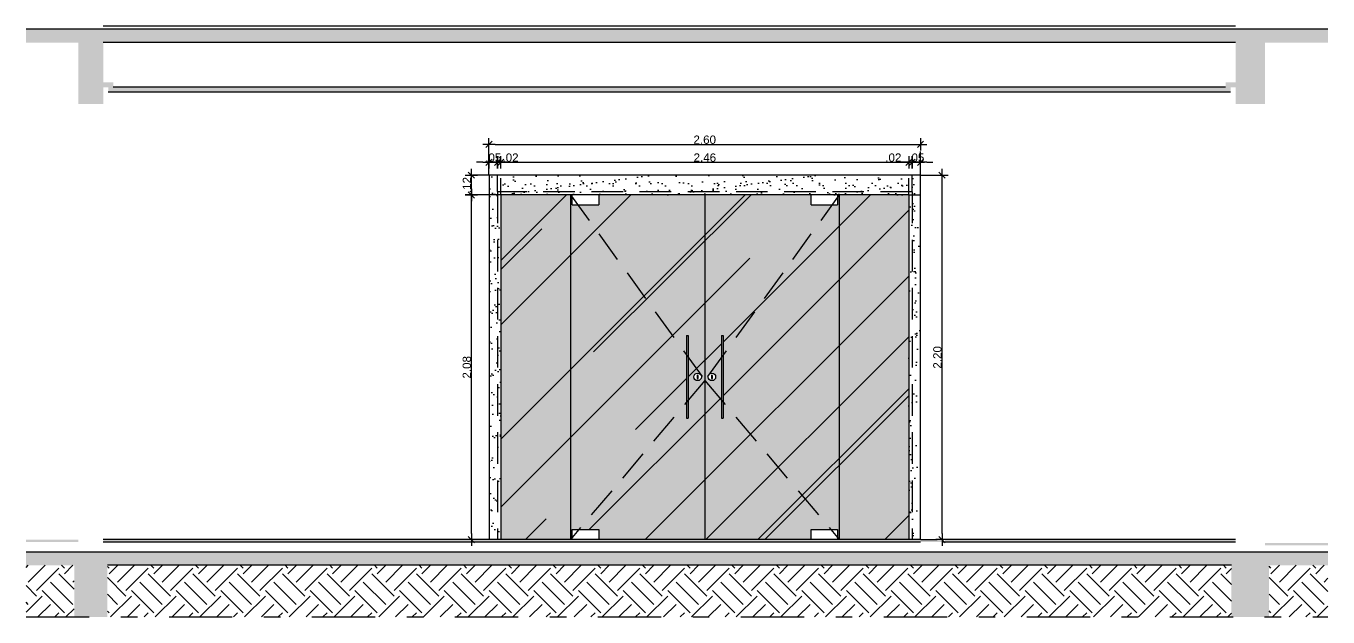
# Model space of a CAD drawing. Header units: millimetres. Extents: x 1999 to 2304, y 1614 to 1800.
# Drawn here: x 2286.43 to 2294.28, y 1631.25 to 1634.81 of the extents above; entities that cross this region are included whole.
import ezdxf

# ---------------------------------------------------------------- set-up
doc = ezdxf.new("R2010")
doc.units = ezdxf.units.MM
doc.header["$LTSCALE"] = 0.03
doc.header["$PDMODE"] = 34
doc.linetypes.add('DASHDOT', pattern=[25.4, 12.7, -6.35, 0, -6.35])
doc.linetypes.add('HIDDEN', pattern=[9.525, 6.35, -3.175])
for name, color, linetype in [('BANCADAS', 5, 'Continuous'), ('COTA Especificações', 250, 'Continuous'), ('Layout', 6, 'Continuous'), ('PL09', 9, 'Continuous'), ('PL1', 1, 'Continuous'), ('PL2', 2, 'Continuous'), ('PL250', 250, 'Continuous'), ('PL251', 251, 'Continuous'), ('PL3', 3, 'Continuous'), ('PL6', 6, 'Continuous'), ('Projeção', 250, 'HIDDEN')]:
    doc.layers.add(name, color=color, linetype=linetype)
doc.styles.get("Standard").update_dxf_attribs({"font": 'arial.ttf'})
doc.dimstyles.new('TICK01', dxfattribs={"dimscale": 0, "dimtxt": 2, "dimasz": 1.5, "dimexe": 0.18, "dimexo": 0.06, "dimgap": 0.09, "dimtad": 1, "dimzin": 4, "dimdsep": 46, "dimtxsty": 'Standard', "dimblk": 'TICK1', "dimcen": 0.09, "dimclrd": 256, "dimclre": 256, "dimclrt": 4, "dimaunit": 1, "dimadec": 0, "dimazin": 0, "dimtfac": 1, "dimtix": 1, "dimtmove": 2, "dimatfit": 3, "dimldrblk": 'TICK1', "dimfxl": 1, "dimtolj": 1, "dimtzin": 12, "dimarcsym": 0})
pattern_1 = [(50, (-114.73624, -4.43715), (0.145747735, -0.0127512684), [0.01524, -0.16764]), (355, (-114.73624, -4.43715), (-0.028194737, 0.152845476), [0.012192, -0.134112467]), (100.4514447, (-114.7241, -4.43821), (0.117552998, 0.1400942015), [0.012952007, -0.142472196]), (46.1842, (-114.73624, -4.39651), (0.216863233, -0.033633862), [0.02286, -0.25146]), (96.635558, (-114.71817, -4.39931), (0.189923307, 0.1979409), [0.019428019, -0.213708487]), (351.184151, (-114.73624, -4.3965), (0.189923307, 0.1979409), [0.018287974, -0.201167786]), (21, (-114.71592, -4.40667), (0.121291513, -0.0818121585), [0.01524, -0.16764]), (326, (-114.71592, -4.40667), (0.049441623, 0.147350373), [0.012192, -0.134112]), (71.451445, (-114.70581, -4.41349), (0.1707331354, 0.065538215), [0.012952007, -0.14247195]), (37.5, (-114.73624, -4.43715), (0.0024708826, 0.0676440311), [0, -0.1324864, 0, -0.136144, 0, -0.13462]), (7.5, (-114.73624, -4.43715), (0.05345573, 0.0801444599), [0, -0.0776224, 0, -0.1294384, 0, -0.051308]), (327.5, (-114.781555, -4.43715), (0.1084724761, -0.0045829952), [0, -0.0508, 0, -0.158496, 0, -0.210312]), (317.5, (-114.801875, -4.43715), (0.118503345, 0.0203411928), [0, -0.06604, 0, -0.1052576, 0, -0.149352])]

# ---------------------------------------------------------------- blocks, each defined once
blk = doc.blocks.new('TICK1')
for p, q in [((-1, 0), (1, 0)), ((0.5, 0.5), (-0.5, -0.5)), ((0, 1), (0, -1))]:
    blk.add_line(p, q)
blk = doc.blocks.new('*D755')
at = {"layer": 'COTA Especificações', "linetype": 'HIDDEN', "lineweight": -2, "ltscale": 0.004, "transparency": 16777216}
for p, q in [((2289.2222, 1633.7937), (2289.1119, 1633.7937)), ((2289.2222, 1631.7137), (2289.1119, 1631.7137))]:
    blk.add_line(p, q, dxfattribs=at)
at = {"layer": 'COTA Especificações', "lineweight": -2, "ltscale": 0.004, "transparency": 16777216}
blk.add_line((2289.1164, 1631.7512), (2289.1164, 1633.7562), dxfattribs=at)
at = {"layer": 'DEFPOINTS', "color": 0, "ltscale": 0.004, "transparency": 16777216}
for p in [(2289.1164, 1633.7937), (2289.2237, 1633.7937), (2289.2237, 1631.7137)]:
    blk.add_point(p, dxfattribs=at)
at = {"layer": 'COTA Especificações', "lineweight": -2, "ltscale": 0.004, "transparency": 16777216, "xscale": 0.03750000811310734, "yscale": 0.03750000811310734, "zscale": 0.03750000811310734}
for p, rotation in [((2289.1164, 1633.7937), 90), ((2289.1164, 1631.7137), 270)]:
    blk.add_blockref('TICK1', p, dxfattribs=dict(at, rotation=rotation))
at = {"layer": 'COTA Especificações', "color": 4, "ltscale": 0.004, "transparency": 16777216, "insert": (2289.0886, 1632.7537), "char_height": 0.05, "attachment_point": 5, "rotation": 90}
blk.add_mtext('\\A1;2.08', dxfattribs=at)
blk = doc.blocks.new('*D756')
at = {"layer": 'COTA Especificações', "linetype": 'HIDDEN', "lineweight": -2, "ltscale": 0.004, "transparency": 16777216}
for p, q in [((2289.2222, 1633.9137), (2289.1119, 1633.9137)), ((2289.2222, 1633.7937), (2289.1119, 1633.7937))]:
    blk.add_line(p, q, dxfattribs=at)
at = {"layer": 'COTA Especificações', "lineweight": -2, "ltscale": 0.004, "transparency": 16777216}
blk.add_line((2289.1164, 1633.8312), (2289.1164, 1633.8762), dxfattribs=at)
at = {"layer": 'DEFPOINTS', "color": 0, "ltscale": 0.004, "transparency": 16777216}
for p in [(2289.1164, 1633.9137), (2289.2237, 1633.9137), (2289.2237, 1633.7937)]:
    blk.add_point(p, dxfattribs=at)
at = {"layer": 'COTA Especificações', "lineweight": -2, "ltscale": 0.004, "transparency": 16777216, "xscale": 0.03750000811310734, "yscale": 0.03750000811310734, "zscale": 0.03750000811310734}
for p, rotation in [((2289.1164, 1633.9137), 90), ((2289.1164, 1633.7937), 270)]:
    blk.add_blockref('TICK1', p, dxfattribs=dict(at, rotation=rotation))
at = {"layer": 'COTA Especificações', "color": 4, "ltscale": 0.004, "transparency": 16777216, "insert": (2289.089, 1633.8537), "char_height": 0.05, "attachment_point": 5, "rotation": 90}
blk.add_mtext('\\A1;.12', dxfattribs=at)
blk = doc.blocks.new('*D757')
at = {"layer": 'COTA Especificações', "linetype": 'HIDDEN', "lineweight": -2, "ltscale": 0.004, "transparency": 16777216}
for p, q in [((2291.8252, 1633.9137), (2291.9581, 1633.9137)), ((2291.8252, 1631.7137), (2291.9581, 1631.7137))]:
    blk.add_line(p, q, dxfattribs=at)
at = {"layer": 'COTA Especificações', "lineweight": -2, "ltscale": 0.004, "transparency": 16777216}
blk.add_line((2291.9536, 1631.7512), (2291.9536, 1633.8762), dxfattribs=at)
at = {"layer": 'DEFPOINTS', "color": 0, "ltscale": 0.004, "transparency": 16777216}
for p in [(2291.8237, 1633.9137), (2291.9536, 1633.9137), (2291.8237, 1631.7137)]:
    blk.add_point(p, dxfattribs=at)
at = {"layer": 'COTA Especificações', "lineweight": -2, "ltscale": 0.004, "transparency": 16777216, "xscale": 0.03750000811310734, "yscale": 0.03750000811310734, "zscale": 0.03750000811310734}
for p, rotation in [((2291.9536, 1633.9137), 90), ((2291.9536, 1631.7137), 270)]:
    blk.add_blockref('TICK1', p, dxfattribs=dict(at, rotation=rotation))
at = {"layer": 'COTA Especificações', "color": 4, "ltscale": 0.004, "transparency": 16777216, "insert": (2291.9259, 1632.8137), "char_height": 0.05, "attachment_point": 5, "rotation": 90}
blk.add_mtext('\\A1;2.20', dxfattribs=at)
blk = doc.blocks.new('*D758')
at = {"layer": 'COTA Especificações', "linetype": 'HIDDEN', "lineweight": -2, "ltscale": 0.004, "transparency": 16777216}
for p, q in [((2289.2222, 1633.9152), (2289.2222, 1633.9959)), ((2289.2737, 1633.8152), (2289.2737, 1633.9959))]:
    blk.add_line(p, q, dxfattribs=at)
at = {"layer": 'COTA Especificações', "lineweight": -2, "ltscale": 0.004, "transparency": 16777216}
for p, q in [((2289.1847, 1633.9914), (2289.1472, 1633.9914)), ((2289.2222, 1633.9914), (2289.2737, 1633.9914)), ((2289.3112, 1633.9914), (2289.3487, 1633.9914))]:
    blk.add_line(p, q, dxfattribs=at)
at = {"layer": 'DEFPOINTS', "color": 0, "ltscale": 0.004, "transparency": 16777216}
for p in [(2289.2737, 1633.9914), (2289.2222, 1633.9137), (2289.2737, 1633.8137)]:
    blk.add_point(p, dxfattribs=at)
at = {"layer": 'COTA Especificações', "lineweight": -2, "ltscale": 0.004, "transparency": 16777216, "xscale": 0.03750000811310734, "yscale": 0.03750000811310734, "zscale": 0.03750000811310734}
blk.add_blockref('TICK1', (2289.2222, 1633.9914), dxfattribs=at)
at = {"layer": 'COTA Especificações', "lineweight": -2, "ltscale": 0.004, "transparency": 16777216, "xscale": 0.03750000811310734, "yscale": 0.03750000811310734, "zscale": 0.03750000811310734, "rotation": 180}
blk.add_blockref('TICK1', (2289.2737, 1633.9914), dxfattribs=at)
at = {"layer": 'COTA Especificações', "color": 4, "ltscale": 0.004, "transparency": 16777216, "insert": (2289.248, 1634.0192), "char_height": 0.05, "attachment_point": 5}
blk.add_mtext('\\A1;.05', dxfattribs=at)
blk = doc.blocks.new('*D759')
at = {"layer": 'COTA Especificações', "linetype": 'HIDDEN', "lineweight": -2, "ltscale": 0.004, "transparency": 16777216}
for p, q in [((2289.2737, 1633.8152), (2289.2737, 1633.9959)), ((2289.2937, 1633.7952), (2289.2937, 1633.9959))]:
    blk.add_line(p, q, dxfattribs=at)
at = {"layer": 'COTA Especificações', "lineweight": -2, "ltscale": 0.004, "transparency": 16777216}
for p, q in [((2289.2362, 1633.9914), (2289.1987, 1633.9914)), ((2289.2737, 1633.9914), (2289.2937, 1633.9914)), ((2289.3312, 1633.9914), (2289.3687, 1633.9914))]:
    blk.add_line(p, q, dxfattribs=at)
at = {"layer": 'DEFPOINTS', "color": 0, "ltscale": 0.004, "transparency": 16777216}
for p in [(2289.2937, 1633.9914), (2289.2737, 1633.8137), (2289.2937, 1633.7937)]:
    blk.add_point(p, dxfattribs=at)
at = {"layer": 'COTA Especificações', "lineweight": -2, "ltscale": 0.004, "transparency": 16777216, "xscale": 0.03750000811310734, "yscale": 0.03750000811310734, "zscale": 0.03750000811310734}
blk.add_blockref('TICK1', (2289.2737, 1633.9914), dxfattribs=at)
at = {"layer": 'COTA Especificações', "lineweight": -2, "ltscale": 0.004, "transparency": 16777216, "xscale": 0.03750000811310734, "yscale": 0.03750000811310734, "zscale": 0.03750000811310734, "rotation": 180}
blk.add_blockref('TICK1', (2289.2937, 1633.9914), dxfattribs=at)
at = {"layer": 'COTA Especificações', "color": 4, "ltscale": 0.004, "transparency": 16777216, "insert": (2289.3522, 1634.0192), "char_height": 0.05, "attachment_point": 5}
blk.add_mtext('\\A1;.02', dxfattribs=at)
blk = doc.blocks.new('*D760')
at = {"layer": 'COTA Especificações', "linetype": 'HIDDEN', "lineweight": -2, "ltscale": 0.004, "transparency": 16777216}
for p, q in [((2289.2937, 1633.7952), (2289.2937, 1633.9959)), ((2291.7537, 1633.7952), (2291.7537, 1633.9959))]:
    blk.add_line(p, q, dxfattribs=at)
at = {"layer": 'COTA Especificações', "lineweight": -2, "ltscale": 0.004, "transparency": 16777216}
blk.add_line((2289.3312, 1633.9914), (2291.7162, 1633.9914), dxfattribs=at)
at = {"layer": 'DEFPOINTS', "color": 0, "ltscale": 0.004, "transparency": 16777216}
for p in [(2291.7537, 1633.9914), (2289.2937, 1633.7937), (2291.7537, 1633.7937)]:
    blk.add_point(p, dxfattribs=at)
at = {"layer": 'COTA Especificações', "lineweight": -2, "ltscale": 0.004, "transparency": 16777216, "xscale": 0.03750000811310734, "yscale": 0.03750000811310734, "zscale": 0.03750000811310734, "rotation": 180}
blk.add_blockref('TICK1', (2289.2937, 1633.9914), dxfattribs=at)
at = {"layer": 'COTA Especificações', "lineweight": -2, "ltscale": 0.004, "transparency": 16777216, "xscale": 0.03750000811310734, "yscale": 0.03750000811310734, "zscale": 0.03750000811310734}
blk.add_blockref('TICK1', (2291.7537, 1633.9914), dxfattribs=at)
at = {"layer": 'COTA Especificações', "color": 4, "ltscale": 0.004, "transparency": 16777216, "insert": (2290.5237, 1634.0192), "char_height": 0.05, "attachment_point": 5}
blk.add_mtext('\\A1;2.46', dxfattribs=at)
blk = doc.blocks.new('*D761')
at = {"layer": 'COTA Especificações', "linetype": 'HIDDEN', "lineweight": -2, "ltscale": 0.004, "transparency": 16777216}
for p, q in [((2291.7537, 1633.7952), (2291.7537, 1633.9959)), ((2291.7737, 1633.8152), (2291.7737, 1633.9959))]:
    blk.add_line(p, q, dxfattribs=at)
at = {"layer": 'COTA Especificações', "lineweight": -2, "ltscale": 0.004, "transparency": 16777216}
for p, q in [((2291.7162, 1633.9914), (2291.6787, 1633.9914)), ((2291.7537, 1633.9914), (2291.7737, 1633.9914)), ((2291.8112, 1633.9914), (2291.8487, 1633.9914))]:
    blk.add_line(p, q, dxfattribs=at)
at = {"layer": 'DEFPOINTS', "color": 0, "ltscale": 0.004, "transparency": 16777216}
for p in [(2291.7737, 1633.9914), (2291.7537, 1633.7937), (2291.7737, 1633.8137)]:
    blk.add_point(p, dxfattribs=at)
at = {"layer": 'COTA Especificações', "lineweight": -2, "ltscale": 0.004, "transparency": 16777216, "xscale": 0.03750000811310734, "yscale": 0.03750000811310734, "zscale": 0.03750000811310734}
blk.add_blockref('TICK1', (2291.7537, 1633.9914), dxfattribs=at)
at = {"layer": 'COTA Especificações', "lineweight": -2, "ltscale": 0.004, "transparency": 16777216, "xscale": 0.03750000811310734, "yscale": 0.03750000811310734, "zscale": 0.03750000811310734, "rotation": 180}
blk.add_blockref('TICK1', (2291.7737, 1633.9914), dxfattribs=at)
at = {"layer": 'COTA Especificações', "color": 4, "ltscale": 0.004, "transparency": 16777216, "insert": (2291.66, 1634.0192), "char_height": 0.05, "attachment_point": 5}
blk.add_mtext('\\A1;.02', dxfattribs=at)
blk = doc.blocks.new('*D762')
at = {"layer": 'COTA Especificações', "linetype": 'HIDDEN', "lineweight": -2, "ltscale": 0.004, "transparency": 16777216}
for p, q in [((2291.7737, 1633.8152), (2291.7737, 1633.9959)), ((2291.8237, 1633.9152), (2291.8237, 1633.9959))]:
    blk.add_line(p, q, dxfattribs=at)
at = {"layer": 'COTA Especificações', "lineweight": -2, "ltscale": 0.004, "transparency": 16777216}
for p, q in [((2291.7362, 1633.9914), (2291.6987, 1633.9914)), ((2291.7737, 1633.9914), (2291.8237, 1633.9914)), ((2291.8612, 1633.9914), (2291.8987, 1633.9914))]:
    blk.add_line(p, q, dxfattribs=at)
at = {"layer": 'DEFPOINTS', "color": 0, "ltscale": 0.004, "transparency": 16777216}
for p in [(2291.8237, 1633.9914), (2291.8237, 1633.9137), (2291.7737, 1633.8137)]:
    blk.add_point(p, dxfattribs=at)
at = {"layer": 'COTA Especificações', "lineweight": -2, "ltscale": 0.004, "transparency": 16777216, "xscale": 0.03750000811310734, "yscale": 0.03750000811310734, "zscale": 0.03750000811310734}
blk.add_blockref('TICK1', (2291.7737, 1633.9914), dxfattribs=at)
at = {"layer": 'COTA Especificações', "lineweight": -2, "ltscale": 0.004, "transparency": 16777216, "xscale": 0.03750000811310734, "yscale": 0.03750000811310734, "zscale": 0.03750000811310734, "rotation": 180}
blk.add_blockref('TICK1', (2291.8237, 1633.9914), dxfattribs=at)
at = {"layer": 'COTA Especificações', "color": 4, "ltscale": 0.004, "transparency": 16777216, "insert": (2291.7987, 1634.0192), "char_height": 0.05, "attachment_point": 5}
blk.add_mtext('\\A1;.05', dxfattribs=at)
blk = doc.blocks.new('*D763')
at = {"layer": 'COTA Especificações', "linetype": 'HIDDEN', "lineweight": -2, "ltscale": 0.004, "transparency": 16777216}
for p, q in [((2289.2222, 1633.9905), (2289.2222, 1634.1039)), ((2291.8237, 1633.957), (2291.8237, 1634.1039))]:
    blk.add_line(p, q, dxfattribs=at)
at = {"layer": 'COTA Especificações', "lineweight": -2, "ltscale": 0.004, "transparency": 16777216}
blk.add_line((2289.2597, 1634.0994), (2291.7862, 1634.0994), dxfattribs=at)
at = {"layer": 'DEFPOINTS', "color": 0, "ltscale": 0.004, "transparency": 16777216}
for p in [(2291.8237, 1634.0994), (2289.2222, 1633.989), (2291.8237, 1633.9555)]:
    blk.add_point(p, dxfattribs=at)
at = {"layer": 'COTA Especificações', "lineweight": -2, "ltscale": 0.004, "transparency": 16777216, "xscale": 0.03750000811310734, "yscale": 0.03750000811310734, "zscale": 0.03750000811310734, "rotation": 180}
blk.add_blockref('TICK1', (2289.2222, 1634.0994), dxfattribs=at)
at = {"layer": 'COTA Especificações', "lineweight": -2, "ltscale": 0.004, "transparency": 16777216, "xscale": 0.03750000811310734, "yscale": 0.03750000811310734, "zscale": 0.03750000811310734}
blk.add_blockref('TICK1', (2291.8237, 1634.0994), dxfattribs=at)
at = {"layer": 'COTA Especificações', "color": 4, "ltscale": 0.004, "transparency": 16777216, "insert": (2290.523, 1634.1272), "char_height": 0.05, "attachment_point": 5}
blk.add_mtext('\\A1;2.60', dxfattribs=at)

msp = doc.modelspace()

# ---------------------------------------------------------------- hatches: boundary and pattern name
at = {"layer": 'BANCADAS'}
h = msp.add_hatch(dxfattribs=at)
h.set_pattern_fill('AR-SAND', color=251, scale=0.002)
h.set_pattern_definition([(37.5, (-114.73624, -4.43715), (-0.0032000626, 0.0978826475), [0, -0.077216, 0, -0.08636, 0, -0.08255]), (7.5, (-114.73624, -4.43715), (0.0899046566, 0.14336502), [0, -0.041656, 0, -0.069596, 0, -0.02667]), (327.5, (-114.798725, -4.43715), (0.158198474, 0.000287437), [0, -0.0254, 0, -0.09144, 0, -0.11938]), (317.5, (-114.79873, -4.43715), (0.1527112905, 0.0445858647), [0, -0.0127, 0, -0.059944, 0, -0.06858])])
h.paths.add_polyline_path([(2289.2737, 1633.7937), (2289.2237, 1633.7937), (2289.2237, 1631.7137), (2289.2737, 1631.7137)])
h.paths.add_polyline_path([(2289.2937, 1633.7937), (2289.2737, 1633.7937), (2289.2737, 1631.7137), (2289.2937, 1631.7137)])
h.paths.add_polyline_path([(2291.7737, 1633.8137), (2289.2737, 1633.8137), (2289.2737, 1633.7937), (2289.2937, 1633.7937), (2291.7537, 1633.7937), (2291.7737, 1633.7937)], flags=17)
h.paths.add_polyline_path([(2291.8237, 1633.9137), (2289.2237, 1633.9137), (2289.2237, 1633.7937), (2289.2737, 1633.7937), (2289.2737, 1633.8137), (2291.7737, 1633.8137), (2291.7737, 1633.7937), (2291.8237, 1633.7937)])
h.paths.add_polyline_path([(2291.7737, 1633.7937), (2291.7537, 1633.7937), (2291.7537, 1631.7137), (2291.7737, 1631.7137)])
h.paths.add_polyline_path([(2291.8037, 1632.8137), (2291.8237, 1632.8137), (2291.8237, 1633.7937), (2291.7737, 1633.7937), (2291.7737, 1631.7137), (2291.8037, 1631.7137)])
at = {"layer": 'PL09'}
h = msp.add_hatch(color=256, dxfattribs=at)
h.dxf.hatch_style = 1
h.paths.add_polyline_path([(2293.6937, 1634.4437), (2293.7237, 1634.4437), (2293.7237, 1634.4737), (2293.6637, 1634.4737), (2293.6637, 1634.4437), (2286.9567, 1634.4437), (2286.9567, 1634.4737), (2286.8967, 1634.4737), (2286.8967, 1634.4437), (2286.9267, 1634.4437), (2286.9267, 1634.4137), (2293.6937, 1634.4137)])
h = msp.add_hatch(color=256, dxfattribs=at)
h.dxf.hatch_style = 1
h.paths.add_polyline_path([(2289.7137, 1633.7937), (2289.2937, 1633.7937), (2289.2937, 1631.7137), (2289.7137, 1631.7137)])
h.paths.add_polyline_path([(2290.5237, 1633.7937), (2289.8837, 1633.7937), (2289.8837, 1633.7337), (2289.7237, 1633.7337), (2289.7237, 1633.7937), (2289.7137, 1633.7937), (2289.7137, 1631.7137), (2289.7237, 1631.7137), (2289.7237, 1631.7737), (2289.8837, 1631.7737), (2289.8837, 1631.7137), (2290.5237, 1631.7137)])
h.paths.add_polyline_path([(2290.4137, 1632.9457), (2290.4237, 1632.9457), (2290.4237, 1632.4457), (2290.4137, 1632.4457)], flags=16)
h.paths.add_polyline_path([(2290.5026, 1632.6957, -1), (2290.4576, 1632.6957, -1)], flags=16)
h.paths.add_polyline_path([(2290.4841, 1632.7017), (2290.4841, 1632.6897, -1), (2290.4766, 1632.6897), (2290.4766, 1632.7017, -1)], flags=0)
h.paths.add_polyline_path([(2291.3337, 1633.7937), (2291.3237, 1633.7937), (2291.3237, 1633.7337), (2291.1637, 1633.7337), (2291.1637, 1633.7937), (2290.5237, 1633.7937), (2290.5237, 1631.7137), (2291.1637, 1631.7137), (2291.1637, 1631.7737), (2291.3237, 1631.7737), (2291.3237, 1631.7137), (2291.3337, 1631.7137)])
h.paths.add_polyline_path([(2290.6337, 1632.9457), (2290.6337, 1632.4457), (2290.6237, 1632.4457), (2290.6237, 1632.9457)], flags=16)
h.paths.add_polyline_path([(2290.5889, 1632.6957, -1), (2290.5439, 1632.6957, -1)], flags=16)
h.paths.add_polyline_path([(2290.5704, 1632.7017), (2290.5704, 1632.6897, -1), (2290.5629, 1632.6897), (2290.5629, 1632.7017, -1)], flags=0)
h.paths.add_polyline_path([(2291.7537, 1633.7937), (2291.3337, 1633.7937), (2291.3337, 1631.7137), (2291.7537, 1631.7137)])
h = msp.add_hatch(color=256, dxfattribs=at)
h.dxf.hatch_style = 1
h.paths.add_polyline_path([(2286.7467, 1631.7137), (2286.4311, 1631.7137), (2286.4311, 1631.6987), (2286.7467, 1631.6987)])
h.paths.add_polyline_path([(2294.2805, 1631.6937), (2293.9007, 1631.6937), (2293.9007, 1631.6787), (2294.2805, 1631.6787)])
h.paths.add_polyline_path([(2291.9537, 1631.7137), (2291.9537, 1631.6987), (2293.7237, 1631.6987), (2293.7237, 1631.7137)])
h.paths.add_polyline_path([(2291.9712, 1631.6987), (2291.9712, 1631.7137), (2286.8967, 1631.7137), (2286.8967, 1631.6987)])
at = {"layer": 'PL251'}
h = msp.add_hatch(dxfattribs=at)
h.set_pattern_fill('AR-CONC', color=256, scale=0.0008)
h.set_pattern_definition(pattern_1)
h.paths.add_polyline_path([(2293.9007, 1634.7137), (2294.2805, 1634.7137), (2294.2805, 1634.7937), (2286.4311, 1634.7937), (2286.4311, 1634.7137), (2286.7467, 1634.7137), (2286.7467, 1634.3437), (2286.8967, 1634.3437), (2286.8967, 1634.7137), (2293.7237, 1634.7137), (2293.7237, 1634.3437), (2293.9007, 1634.3437)])
h = msp.add_hatch(dxfattribs=at)
h.set_pattern_fill('AR-RROOF', color=256, scale=0.03, angle=45)
h.set_pattern_definition([(45, (-114.73624, -4.43715), (0.64657844, 1.72420918), [11.43, -1.524, 3.81, -0.762]), (45, (-114.289, -3.4511), (-1.2554398, 0.17780907), [2.286, -0.25146, 4.572, -0.5715]), (45, (-114.92483, -3.70975), (2.44083361, 3.16284621), [6.096, -1.0668, 3.048, -0.762])])
h.paths.add_polyline_path([(2291.7537, 1633.7937), (2291.3337, 1633.7937), (2291.3337, 1631.7137), (2291.7537, 1631.7137)])
h.paths.add_polyline_path([(2291.3337, 1633.7937), (2291.3237, 1633.7937), (2291.3237, 1633.7337), (2291.1637, 1633.7337), (2291.1637, 1633.7937), (2290.5237, 1633.7937), (2290.5237, 1631.7137), (2291.1637, 1631.7137), (2291.1637, 1631.7737), (2291.3237, 1631.7737), (2291.3237, 1631.7137), (2291.3337, 1631.7137)])
h.paths.add_polyline_path([(2290.6337, 1632.9457), (2290.6337, 1632.4457), (2290.6237, 1632.4457), (2290.6237, 1632.9457)], flags=16)
h.paths.add_polyline_path([(2290.5889, 1632.6957, -1), (2290.5439, 1632.6957, -1)], flags=16)
h.paths.add_polyline_path([(2290.5704, 1632.7017), (2290.5704, 1632.6897, -1), (2290.5629, 1632.6897), (2290.5629, 1632.7017, -1)], flags=0)
h.paths.add_polyline_path([(2290.5237, 1633.7937), (2289.8837, 1633.7937), (2289.8837, 1633.7337), (2289.7237, 1633.7337), (2289.7237, 1633.7937), (2289.7137, 1633.7937), (2289.7137, 1631.7137), (2289.7237, 1631.7137), (2289.7237, 1631.7737), (2289.8837, 1631.7737), (2289.8837, 1631.7137), (2290.5237, 1631.7137)])
h.paths.add_polyline_path([(2290.4137, 1632.9457), (2290.4237, 1632.9457), (2290.4237, 1632.4457), (2290.4137, 1632.4457)], flags=16)
h.paths.add_polyline_path([(2290.5026, 1632.6957, -1), (2290.4576, 1632.6957, -1)], flags=16)
h.paths.add_polyline_path([(2290.4841, 1632.7017), (2290.4841, 1632.6897, -1), (2290.4766, 1632.6897), (2290.4766, 1632.7017, -1)], flags=0)
h.paths.add_polyline_path([(2289.7137, 1633.7937), (2289.2937, 1633.7937), (2289.2937, 1631.7137), (2289.7137, 1631.7137)])
h = msp.add_hatch(dxfattribs=at)
h.set_pattern_fill('AR-CONC', color=256, scale=0.0008)
h.set_pattern_definition(pattern_1)
h.paths.add_polyline_path([(2293.9257, 1631.5587), (2294.2805, 1631.5587), (2294.2805, 1631.6387), (2286.4311, 1631.6387), (2286.4311, 1631.5587), (2286.7217, 1631.5587), (2286.7217, 1631.2466), (2286.9217, 1631.2466), (2286.9217, 1631.5587), (2293.6987, 1631.5587), (2293.6987, 1631.2466), (2293.9257, 1631.2466)])
h = msp.add_hatch(dxfattribs=at)
h.set_pattern_fill('EARTH', color=256, scale=0.03, angle=45)
h.set_pattern_definition([(45, (-114.73624, -4.43715), (0, 0.269407684), [0.1905, -0.1905]), (45, (-114.78676, -4.38664), (0, 0.269407684), [0.1905, -0.1905]), (45, (-114.83727, -4.33612), (0, 0.269407684), [0.1905, -0.1905]), (135, (-114.83727, -4.30245), (-0.269407684, 0), [0.1905, -0.1905]), (135, (-114.78676, -4.25193), (-0.269407684, 0), [0.1905, -0.1905]), (135, (-114.73624, -4.20142), (-0.269407684, 0), [0.1905, -0.1905])])
h.paths.add_polyline_path([(2286.7217, 1631.5587), (2286.4311, 1631.5587), (2286.4311, 1631.2466), (2286.7217, 1631.2466)])
h.paths.add_polyline_path([(2293.6987, 1631.5587), (2286.9217, 1631.5587), (2286.9217, 1631.2466), (2293.6987, 1631.2466)])
h.paths.add_polyline_path([(2294.2805, 1631.5587), (2293.9257, 1631.5587), (2293.9257, 1631.2466), (2294.2805, 1631.2466)])

# ---------------------------------------------------------------- linework, layer by layer
at = {"color": 5, "linetype": 'DASHDOT'}
msp.add_line((2286.4311, 1631.2466), (2294.2805, 1631.2466), dxfattribs=at)
at = {"layer": 'BANCADAS', "color": 250}
for p, q in [((2289.2937, 1633.7937), (2289.2237, 1633.7937)), ((2291.7537, 1633.7937), (2291.8237, 1633.7937))]:
    msp.add_line(p, q, dxfattribs=at)
at = {"layer": 'BANCADAS', "color": 6}
for p, q in [((2289.2937, 1633.7937), (2289.2937, 1631.7137)), ((2291.7537, 1633.7937), (2289.2937, 1633.7937)), ((2291.7537, 1633.7937), (2291.7537, 1631.7137))]:
    msp.add_line(p, q, dxfattribs=at)
at = {"layer": 'Layout', "color": 5}
for p, q in [((2291.8237, 1633.9137), (2289.2237, 1633.9137)), ((2289.2237, 1633.9137), (2289.2237, 1631.7137)), ((2291.8237, 1631.7137), (2291.8237, 1633.9137))]:
    msp.add_line(p, q, dxfattribs=at)
at = {"layer": 'PL1'}
msp.add_line((2293.6987, 1631.5587), (2286.9217, 1631.5587), dxfattribs=at)
at = {"layer": 'PL2'}
for p, q in [((2294.2805, 1634.7937), (2286.4311, 1634.7937)), ((2293.7237, 1634.8137), (2286.8967, 1634.8137)), ((2293.7237, 1634.7137), (2286.8967, 1634.7137)), ((2291.8237, 1631.6987), (2286.8967, 1631.6987)), ((2293.7237, 1631.6987), (2291.9537, 1631.6987)), ((2294.2805, 1631.6387), (2286.4311, 1631.6387))]:
    msp.add_line(p, q, dxfattribs=at)
at = {"layer": 'PL250'}
for p, q in [((2289.7137, 1633.7937), (2289.7137, 1631.7137)), ((2289.7237, 1633.7337), (2289.7237, 1633.7937)), ((2289.8837, 1633.7937), (2289.8837, 1633.7337)), ((2290.5237, 1633.7937), (2290.5237, 1631.7137)), ((2291.1637, 1633.7337), (2291.1637, 1633.7937)), ((2291.3237, 1633.7937), (2291.3237, 1633.7337)), ((2291.3337, 1633.7937), (2291.3337, 1631.7137)), ((2289.7237, 1633.7337), (2289.8837, 1633.7337)), ((2291.1637, 1633.7337), (2291.3237, 1633.7337)), ((2289.7237, 1631.7137), (2289.7237, 1631.7737)), ((2289.7237, 1631.7737), (2289.8837, 1631.7737)), ((2289.8837, 1631.7737), (2289.8837, 1631.7137)), ((2291.1637, 1631.7137), (2291.1637, 1631.7737)), ((2291.1637, 1631.7737), (2291.3237, 1631.7737)), ((2291.3237, 1631.7737), (2291.3237, 1631.7137))]:
    msp.add_line(p, q, dxfattribs=at)
for points in [[(2290.4766, 1632.6897, 1), (2290.4841, 1632.6897), (2290.4841, 1632.7017, 1), (2290.4766, 1632.7017)], [(2290.5629, 1632.6897, 1), (2290.5704, 1632.6897), (2290.5704, 1632.7017, 1), (2290.5629, 1632.7017)]]:
    msp.add_lwpolyline(points, format="xyb", close=True, dxfattribs=at)
for centre in [(2290.4801, 1632.6957), (2290.5664, 1632.6957)]:
    msp.add_circle(centre, 0.0225, dxfattribs=at)
at = {"layer": 'PL3'}
for p, q in [((2293.6937, 1634.4137), (2286.9267, 1634.4137)), ((2293.6637, 1634.4437), (2286.9567, 1634.4437)), ((2291.8237, 1631.7137), (2286.8967, 1631.7137)), ((2293.7237, 1631.7137), (2291.9537, 1631.7137))]:
    msp.add_line(p, q, dxfattribs=at)
at = {"layer": 'PL6'}
for p, q in [((2290.4137, 1632.9457), (2290.4237, 1632.9457)), ((2290.4137, 1632.9457), (2290.4137, 1632.4457)), ((2290.4237, 1632.9457), (2290.4237, 1632.4457)), ((2290.6237, 1632.9457), (2290.6237, 1632.4457)), ((2290.6237, 1632.9457), (2290.6337, 1632.9457)), ((2290.6337, 1632.9457), (2290.6337, 1632.4457)), ((2290.4137, 1632.4457), (2290.4237, 1632.4457)), ((2290.6237, 1632.4457), (2290.6337, 1632.4457))]:
    msp.add_line(p, q, dxfattribs=at)
at = {"layer": 'Projeção'}
for p, q in [((2291.7737, 1633.8137), (2289.2737, 1633.8137)), ((2289.2737, 1633.8137), (2289.2737, 1631.7137)), ((2291.7737, 1633.8137), (2291.7737, 1631.7137))]:
    msp.add_line(p, q, dxfattribs=at)
for points in [[(2289.7137, 1633.7937), (2290.5237, 1632.6747), (2289.7137, 1631.7137)], [(2291.3337, 1633.7937), (2290.5237, 1632.6747), (2291.3337, 1631.7137)]]:
    msp.add_lwpolyline(points, dxfattribs=at)

# ---------------------------------------------------------------- dimensions: what is measured, and where the dimension line sits
at = {"layer": 'COTA Especificações', "ltscale": 0.004}
for base, p1, p2, picture, middle in [((2291.8237, 1634.0994), (2289.2222, 1633.989), (2291.8237, 1633.9555), '*D763', (2290.523, 1634.1272)), ((2289.2737, 1633.9914), (2289.2222, 1633.9137), (2289.2737, 1633.8137), '*D758', (2289.248, 1634.0192)), ((2291.7537, 1633.9914), (2289.2937, 1633.7937), (2291.7537, 1633.7937), '*D760', (2290.5237, 1634.0192)), ((2291.8237, 1633.9914), (2291.7737, 1633.8137), (2291.8237, 1633.9137), '*D762', (2291.7987, 1634.0192))]:
    dim = msp.add_linear_dim(base=base, p1=p1, p2=p2, dimstyle='TICK01', override={"dimscale": 0.025}, dxfattribs=at)
    dim.commit()
    dim.dimension.update_dxf_attribs({"geometry": picture, "text_midpoint": middle})
for base, p1, p2, picture, middle in [((2289.2937, 1633.9914), (2289.2737, 1633.8137), (2289.2937, 1633.7937), '*D759', (2289.3522, 1634.0192)), ((2291.7737, 1633.9914), (2291.7537, 1633.7937), (2291.7737, 1633.8137), '*D761', (2291.66, 1634.0192))]:
    dim = msp.add_linear_dim(base=base, p1=p1, p2=p2, dimstyle='TICK01', override={"dimscale": 0.025}, dxfattribs=at)
    dim.commit()
    dim.dimension.update_dxf_attribs({"geometry": picture, "text_midpoint": middle, "dimtype": 160})
for base, p1, p2, picture, middle in [((2289.1164, 1633.9137), (2289.2237, 1633.7937), (2289.2237, 1633.9137), '*D756', (2289.089, 1633.8537)), ((2291.9536, 1633.9137), (2291.8237, 1631.7137), (2291.8237, 1633.9137), '*D757', (2291.9259, 1632.8137)), ((2289.1164, 1633.7937), (2289.2237, 1631.7137), (2289.2237, 1633.7937), '*D755', (2289.0886, 1632.7537))]:
    dim = msp.add_linear_dim(base=base, p1=p1, p2=p2, angle=90, dimstyle='TICK01', override={"dimscale": 0.025}, dxfattribs=at)
    dim.commit()
    dim.dimension.update_dxf_attribs({"geometry": picture, "text_midpoint": middle})

doc.saveas('drawing.dxf')
